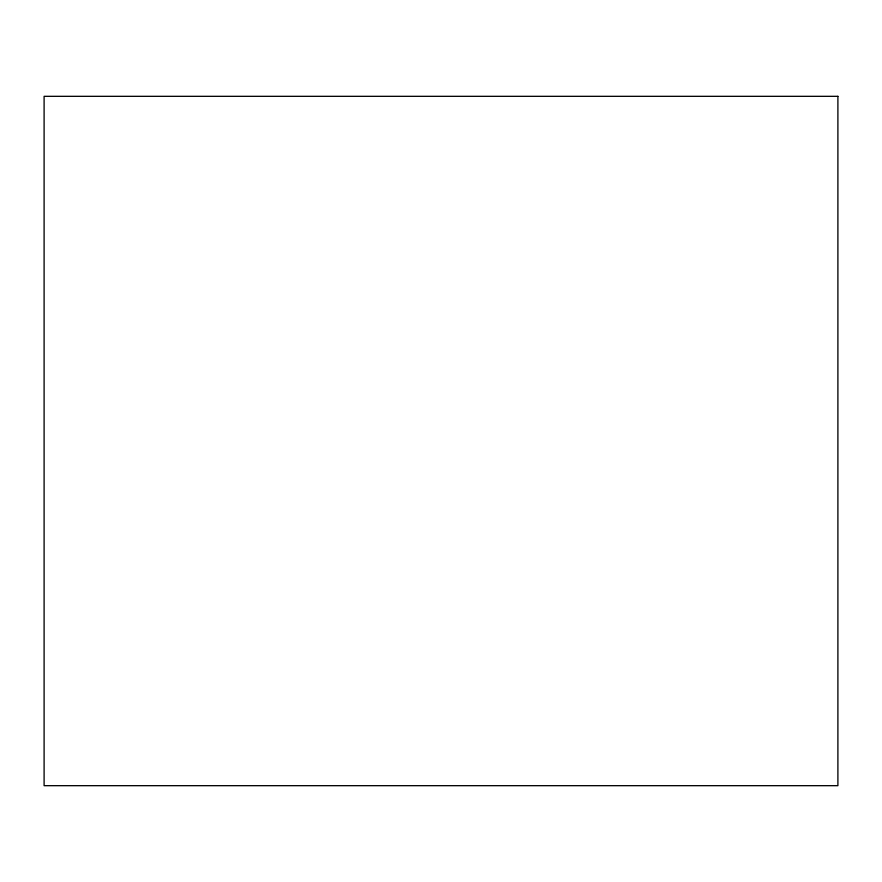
<?xml version="1.0" encoding="UTF-8"?>
<svg xmlns="http://www.w3.org/2000/svg" width="882" height="882" viewBox="0 0 882 882"><rect width="100%" height="100%" fill="white"/><g stroke="black" fill="none" stroke-linecap="round" stroke-linejoin="round"><path stroke-width="1.32" d="M837.9 96.325L44.1 96.325L44.1 785.675L837.9 785.675L837.9 96.325"/></g></svg>
